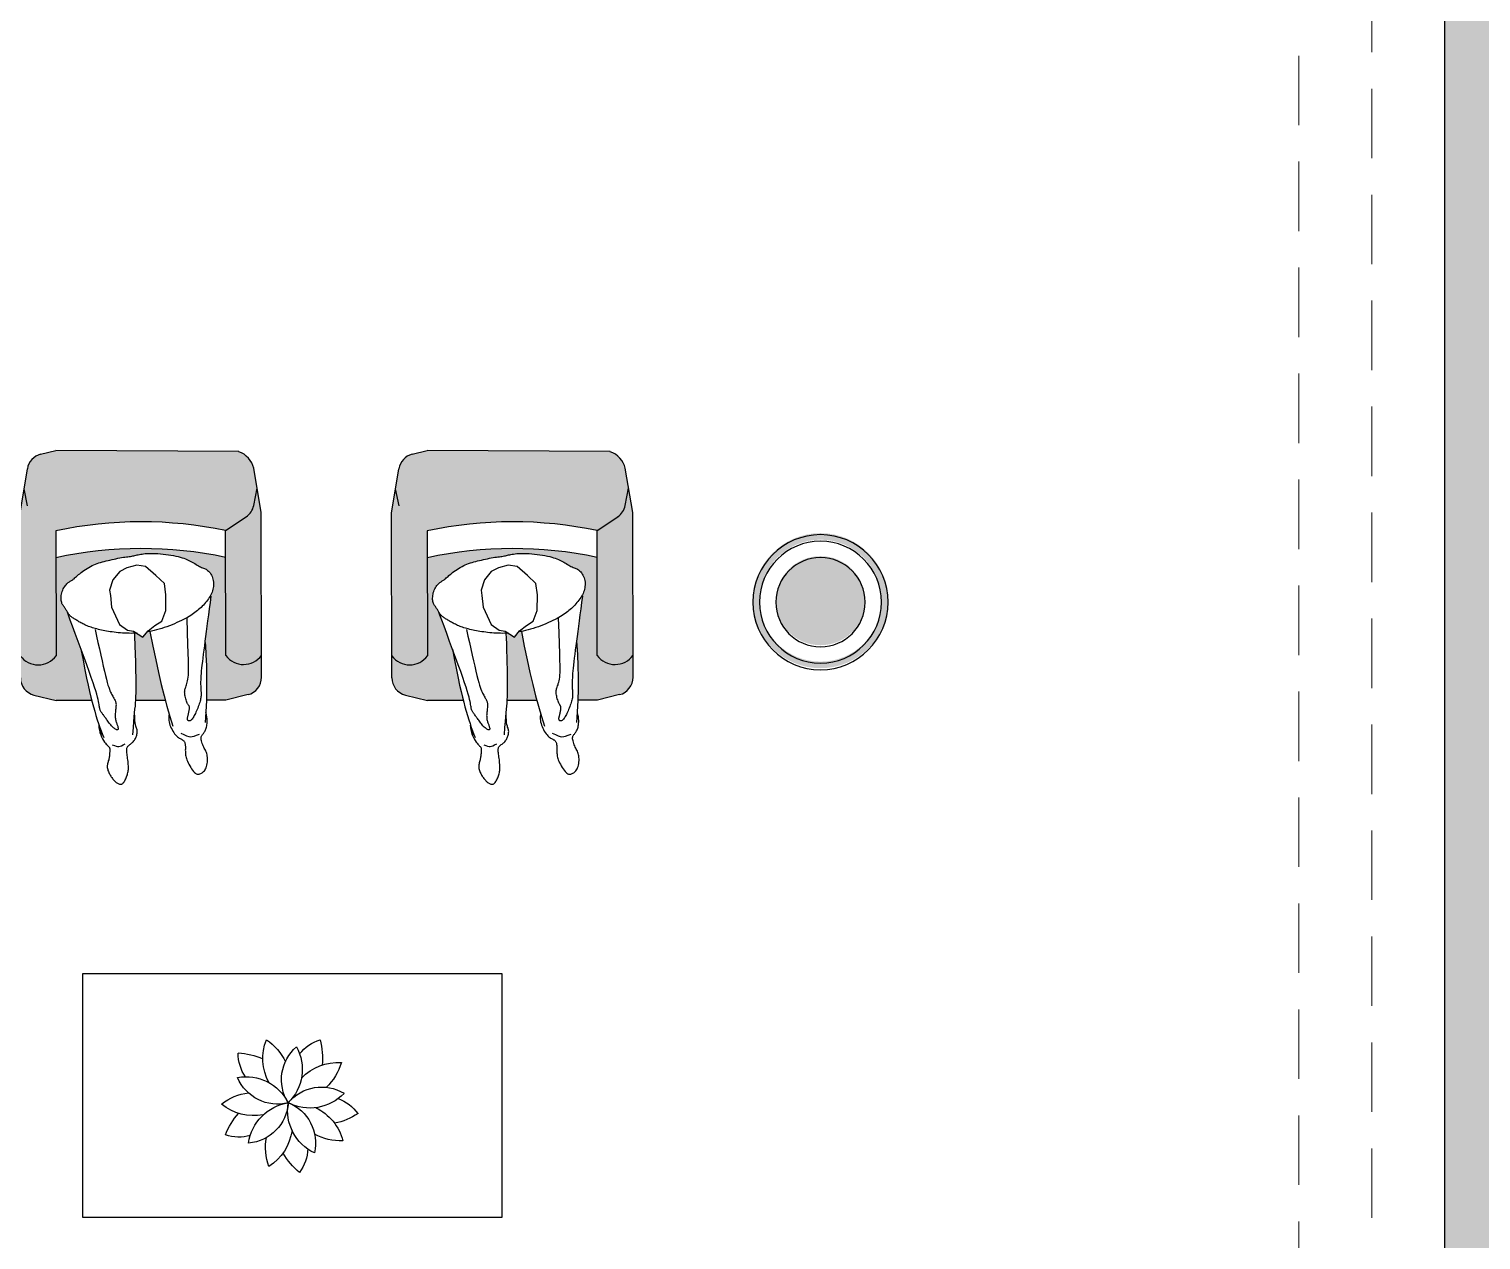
# Model space of a CAD drawing. Header units: inches. Extents: x 37.8 to 126.9, y 5.9 to 51.9.
# Drawn here: x 45.308 to 49.286, y 22.744 to 26.064 of the extents above; entities that cross this region are included whole.
import ezdxf

# ---------------------------------------------------------------- set-up
doc = ezdxf.new("R2010")
doc.units = ezdxf.units.IN
doc.header["$MEASUREMENT"] = 0
doc.linetypes.add('DASHED2', pattern=[9.525, 6.35, -3.175])
doc.layers.add('hatch', color=45, linetype='Continuous', lineweight=9)
doc.layers.add('LAYER1', color=8, linetype='Continuous', lineweight=9)
for name, color, linetype in [('khate kaf', 252, 'Continuous'), ('MOBL', 251, 'Continuous'), ('si', 15, 'Continuous')]:
    doc.layers.add(name, color=color, linetype=linetype)
doc.styles.add('ATT', font='TXT')

# ---------------------------------------------------------------- blocks, each defined once
blk = doc.blocks.new('02PMAN27')
at = {"color": 0, "linetype": 'ByBlock'}
for points in [[(3.72, 0.53), (3.71, 0.64), (3.69, 0.79), (3.67, 0.97), (3.65, 1.18), (3.62, 1.4), (3.59, 1.63), (3.56, 1.87), (3.52, 2.11), (3.47, 2.34), (3.42, 2.57), (3.37, 2.79), (3.32, 3), (3.26, 3.21), (3.21, 3.42), (3.15, 3.62), (3.09, 3.81), (3.03, 4), (2.97, 4.18), (2.92, 4.35), (2.86, 4.53), (2.8, 4.69), (2.74, 4.85), (2.68, 5.01), (2.61, 5.16), (2.55, 5.31), (2.48, 5.45), (2.41, 5.59), (2.35, 5.72), (2.28, 5.85), (2.21, 5.97), (2.13, 6.09), (2.06, 6.2), (1.99, 6.31), (1.92, 6.41), (1.85, 6.51), (1.78, 6.61), (1.72, 6.7), (1.65, 6.79), (1.58, 6.88), (1.52, 6.96), (1.45, 7.04), (1.39, 7.12), (1.33, 7.2), (1.27, 7.27), (1.21, 7.34), (1.15, 7.41), (1.09, 7.47), (1.03, 7.53), (0.97, 7.58), (0.91, 7.62), (0.85, 7.66), (0.79, 7.7), (0.72, 7.74), (0.66, 7.77), (0.59, 7.81), (0.53, 7.84), (0.46, 7.87), (0.38, 7.9), (0.31, 7.94), (0.24, 7.97), (0.16, 8.01), (0.09, 8.04), (0.02, 8.08), (-0.05, 8.11), (-0.12, 8.15), (-0.19, 8.19), (-0.26, 8.23), (-0.33, 8.26), (-0.41, 8.3), (-0.49, 8.32), (-0.59, 8.34), (-0.69, 8.36), (-0.81, 8.36), (-0.94, 8.36), (-1.08, 8.34), (-1.22, 8.32), (-1.37, 8.29), (-1.51, 8.25), (-1.66, 8.2), (-1.8, 8.14), (-1.93, 8.07), (-2.06, 7.99), (-2.17, 7.9), (-2.28, 7.81), (-2.38, 7.72), (-2.47, 7.63), (-2.55, 7.53), (-2.61, 7.45), (-2.67, 7.37), (-2.71, 7.29), (-2.75, 7.22), (-2.79, 7.14), (-2.82, 7.07), (-2.85, 7), (-2.89, 6.93), (-2.93, 6.85), (-2.98, 6.78), (-3.03, 6.69), (-3.1, 6.6), (-3.17, 6.5), (-3.24, 6.39), (-3.33, 6.28), (-3.41, 6.15), (-3.5, 6.01), (-3.6, 5.85), (-3.69, 5.68), (-3.79, 5.51), (-3.88, 5.32), (-3.98, 5.13), (-4.06, 4.94), (-4.15, 4.74), (-4.22, 4.55), (-4.28, 4.36), (-4.34, 4.17), (-4.38, 3.98), (-4.42, 3.78), (-4.46, 3.59), (-4.49, 3.39), (-4.52, 3.19), (-4.55, 2.98), (-4.57, 2.76), (-4.6, 2.54), (-4.63, 2.31), (-4.65, 2.09), (-4.67, 1.87), (-4.69, 1.65), (-4.71, 1.44), (-4.72, 1.24), (-4.73, 1.05), (-4.73, 0.87), (-4.74, 0.71), (-4.74, 0.55), (-4.74, 0.4), (-4.74, 0.26), (-4.75, 0.13), (-4.75, 0), (-4.76, -0.12), (-4.78, -0.24), (-4.79, -0.36), (-4.81, -0.48), (-4.82, -0.6), (-4.83, -0.74), (-4.85, -0.88), (-4.85, -1.03), (-4.85, -1.2), (-4.85, -1.38), (-4.84, -1.58), (-4.83, -1.78), (-4.8, -2.01), (-4.78, -2.24), (-4.74, -2.49), (-4.69, -2.75), (-4.64, -3.03), (-4.57, -3.31), (-4.5, -3.6), (-4.43, -3.88), (-4.35, -4.16), (-4.27, -4.43), (-4.19, -4.69), (-4.1, -4.93), (-4.02, -5.14), (-3.94, -5.34), (-3.86, -5.52), (-3.77, -5.68), (-3.69, -5.84), (-3.6, -5.98), (-3.51, -6.12), (-3.42, -6.25), (-3.32, -6.38), (-3.23, -6.51), (-3.13, -6.64), (-3.03, -6.77), (-2.94, -6.89), (-2.85, -7.01), (-2.77, -7.12), (-2.7, -7.24), (-2.64, -7.34), (-2.58, -7.44), (-2.53, -7.54), (-2.48, -7.63), (-2.43, -7.72), (-2.38, -7.8), (-2.31, -7.88), (-2.23, -7.96), (-2.14, -8.04), (-2.04, -8.12), (-1.92, -8.19), (-1.79, -8.25), (-1.65, -8.31), (-1.51, -8.36), (-1.36, -8.4), (-1.21, -8.43), (-1.05, -8.44), (-0.89, -8.45), (-0.73, -8.44), (-0.57, -8.42), (-0.41, -8.39), (-0.26, -8.35), (-0.1, -8.3), (0.05, -8.24), (0.2, -8.17), (0.34, -8.09), (0.48, -8), (0.62, -7.9), (0.75, -7.79), (0.88, -7.68), (1.01, -7.56), (1.13, -7.44), (1.25, -7.31), (1.37, -7.18), (1.49, -7.05), (1.6, -6.91), (1.71, -6.77), (1.82, -6.63), (1.92, -6.48), (2.02, -6.34), (2.11, -6.19), (2.2, -6.04), (2.29, -5.88), (2.38, -5.71), (2.46, -5.54), (2.54, -5.35), (2.63, -5.16), (2.71, -4.94), (2.8, -4.71), (2.89, -4.47), (2.98, -4.22), (3.06, -3.95), (3.15, -3.67), (3.23, -3.39), (3.31, -3.1), (3.38, -2.81), (3.44, -2.51), (3.5, -2.22), (3.55, -1.93), (3.6, -1.64), (3.63, -1.36), (3.66, -1.09), (3.68, -0.84), (3.69, -0.59)], [(2.77, 5.05), (3.5, 4.98), (4.23, 4.9), (4.94, 4.83), (5.63, 4.76), (6.27, 4.69), (6.88, 4.62), (7.43, 4.56), (7.91, 4.5), (8.33, 4.45), (8.69, 4.39), (8.99, 4.35), (9.24, 4.3), (9.45, 4.25), (9.63, 4.21), (9.78, 4.16), (9.92, 4.12), (10.04, 4.07), (10.16, 4.02), (10.27, 3.97), (10.38, 3.93), (10.48, 3.88), (10.57, 3.84), (10.66, 3.81), (10.75, 3.78), (10.83, 3.75), (10.91, 3.73), (10.99, 3.72), (11.07, 3.72), (11.16, 3.72), (11.24, 3.73), (11.34, 3.74), (11.44, 3.76), (11.55, 3.78), (11.66, 3.81), (11.78, 3.83), (11.91, 3.86), (12.03, 3.89), (12.16, 3.92), (12.28, 3.94), (12.4, 3.96), (12.52, 3.97), (12.62, 3.98), (12.73, 3.97), (12.83, 3.97), (12.93, 3.96), (13.02, 3.94), (13.11, 3.93), (13.2, 3.91), (13.28, 3.89), (13.36, 3.87), (13.44, 3.85), (13.52, 3.83), (13.59, 3.82), (13.66, 3.81), (13.72, 3.8), (13.78, 3.79), (13.83, 3.79), (13.88, 3.79), (13.92, 3.8), (13.95, 3.82), (13.97, 3.84), (13.98, 3.87), (13.98, 3.9), (13.97, 3.94), (13.96, 3.99), (13.93, 4.04), (13.89, 4.1), (13.84, 4.16), (13.78, 4.22), (13.72, 4.29), (13.64, 4.36), (13.55, 4.43), (13.46, 4.5), (13.36, 4.56), (13.25, 4.63), (13.14, 4.7), (13.03, 4.76), (12.92, 4.82), (12.81, 4.88), (12.71, 4.94), (12.61, 4.99), (12.52, 5.04), (12.43, 5.09), (12.35, 5.14), (12.27, 5.18), (12.19, 5.23), (12.12, 5.27), (12.05, 5.31), (11.98, 5.35), (11.91, 5.39), (11.85, 5.42), (11.78, 5.45), (11.71, 5.48), (11.64, 5.51), (11.57, 5.53), (11.5, 5.54), (11.43, 5.55), (11.34, 5.55), (11.25, 5.55), (11.13, 5.56), (11, 5.56), (10.84, 5.57), (10.65, 5.58), (10.42, 5.61), (10.16, 5.64), (9.84, 5.69), (9.47, 5.76), (9.04, 5.84), (8.54, 5.94), (7.96, 6.07), (7.29, 6.22), (6.53, 6.4), (5.68, 6.6), (4.77, 6.82), (3.85, 7.04), (2.95, 7.26), (2.13, 7.46), (1.43, 7.63), (0.89, 7.76), (0.55, 7.84)], [(4.73, 6.84), (5.96, 6.75), (7.03, 6.67), (7.95, 6.59), (8.76, 6.51), (9.47, 6.43), (10.09, 6.36), (10.65, 6.28), (11.18, 6.21), (11.68, 6.13), (12.16, 6.05), (12.63, 5.96), (13.07, 5.87), (13.49, 5.78), (13.9, 5.69), (14.29, 5.59), (14.66, 5.49)], [(13.23, 5.86), (13.5, 5.88), (13.77, 5.86), (14.04, 5.83), (14.3, 5.77), (14.55, 5.7), (14.77, 5.62), (14.98, 5.53), (15.15, 5.44), (15.29, 5.36), (15.41, 5.29), (15.5, 5.22), (15.57, 5.16), (15.63, 5.11), (15.68, 5.07), (15.72, 5.03), (15.77, 5.01), (15.82, 4.99), (15.87, 4.98), (15.93, 4.97), (16, 4.98), (16.07, 4.98), (16.14, 5), (16.22, 5.01), (16.3, 5.02), (16.38, 5.04), (16.47, 5.05), (16.57, 5.07), (16.66, 5.09), (16.76, 5.11), (16.86, 5.14), (16.95, 5.16), (17.05, 5.2), (17.15, 5.23), (17.25, 5.28), (17.35, 5.32), (17.45, 5.36), (17.55, 5.39), (17.65, 5.43), (17.75, 5.45), (17.86, 5.47), (17.96, 5.48), (18.07, 5.47), (18.18, 5.46), (18.29, 5.44), (18.4, 5.41), (18.51, 5.38), (18.62, 5.34), (18.73, 5.3), (18.83, 5.26), (18.93, 5.21), (19.03, 5.16), (19.12, 5.11), (19.21, 5.06), (19.3, 5.01), (19.39, 4.95), (19.47, 4.89), (19.54, 4.83), (19.62, 4.76), (19.69, 4.7), (19.75, 4.63), (19.8, 4.57), (19.85, 4.5), (19.89, 4.43), (19.92, 4.37), (19.94, 4.31), (19.95, 4.24), (19.96, 4.18), (19.95, 4.12), (19.92, 4.06), (19.89, 4), (19.84, 3.93), (19.79, 3.87), (19.71, 3.81), (19.63, 3.74), (19.54, 3.68), (19.44, 3.61), (19.33, 3.55), (19.22, 3.49), (19.11, 3.44), (19, 3.38), (18.89, 3.34), (18.78, 3.3), (18.67, 3.26), (18.56, 3.23), (18.44, 3.21), (18.31, 3.19), (18.18, 3.17), (18.04, 3.16), (17.88, 3.15), (17.72, 3.15), (17.56, 3.14), (17.39, 3.14), (17.22, 3.15), (17.06, 3.15), (16.9, 3.15), (16.75, 3.15), (16.62, 3.16), (16.49, 3.15), (16.38, 3.15), (16.28, 3.14), (16.19, 3.12), (16.1, 3.1), (16.03, 3.06), (15.96, 3.02), (15.9, 2.96), (15.85, 2.89), (15.8, 2.82), (15.75, 2.74), (15.7, 2.65), (15.65, 2.57), (15.6, 2.48), (15.54, 2.4), (15.48, 2.32), (15.41, 2.24), (15.33, 2.18), (15.26, 2.11), (15.17, 2.05), (15.09, 2), (14.99, 1.95), (14.9, 1.9), (14.81, 1.86), (14.71, 1.83), (14.61, 1.8), (14.51, 1.78), (14.41, 1.76), (14.32, 1.76), (14.22, 1.76), (14.13, 1.77), (14.04, 1.79), (13.94, 1.82), (13.81, 1.84), (13.64, 1.86), (13.43, 1.88), (13.15, 1.87), (12.79, 1.85), (12.34, 1.8)], [(13.33, 5.84), (14.3, 5.64)], [(15.56, 4.65), (15.67, 4.42), (15.75, 4.24), (15.8, 4.09), (15.82, 3.96), (15.81, 3.82), (15.77, 3.66), (15.7, 3.47), (15.6, 3.22)], [(14.73, 2.27), (13.95, 2.13), (13.3, 2), (12.78, 1.9), (12.34, 1.8), (11.96, 1.72), (11.63, 1.64), (11.3, 1.58), (10.96, 1.51), (10.59, 1.45), (10.18, 1.39), (9.75, 1.34), (9.3, 1.28), (8.84, 1.23), (8.37, 1.18), (7.91, 1.14), (7.46, 1.09), (7.03, 1.05), (6.6, 1.01), (6.18, 0.97), (5.74, 0.94), (5.28, 0.9), (4.8, 0.86), (4.27, 0.82), (3.69, 0.78)], [(3.69, -0.89), (5.34, -1.02), (6.86, -1.16), (8.28, -1.3), (9.61, -1.45), (10.86, -1.62), (12.05, -1.79), (13.19, -1.99), (14.3, -2.2)], [(12.96, -1.93), (13.06, -1.89), (13.18, -1.86), (13.31, -1.84), (13.46, -1.83), (13.61, -1.83), (13.78, -1.84), (13.95, -1.86), (14.13, -1.89), (14.31, -1.94), (14.48, -1.99), (14.66, -2.05), (14.83, -2.12), (14.99, -2.2), (15.14, -2.28), (15.28, -2.37), (15.4, -2.46), (15.5, -2.55), (15.59, -2.64), (15.66, -2.72), (15.73, -2.81), (15.78, -2.89), (15.83, -2.96), (15.88, -3.03), (15.92, -3.09), (15.97, -3.14), (16.03, -3.18), (16.09, -3.22), (16.15, -3.25), (16.22, -3.27), (16.3, -3.28), (16.37, -3.29), (16.46, -3.29), (16.55, -3.29), (16.64, -3.29), (16.74, -3.28), (16.85, -3.27), (16.95, -3.26), (17.06, -3.24), (17.17, -3.23), (17.28, -3.22), (17.39, -3.21), (17.5, -3.21), (17.61, -3.21), (17.73, -3.21), (17.86, -3.23), (17.99, -3.25), (18.14, -3.28), (18.3, -3.32), (18.47, -3.38), (18.65, -3.45), (18.83, -3.52), (19.02, -3.6), (19.19, -3.69), (19.35, -3.78), (19.5, -3.87), (19.62, -3.96), (19.71, -4.04), (19.78, -4.13), (19.83, -4.21), (19.85, -4.29), (19.86, -4.37), (19.85, -4.45), (19.84, -4.53), (19.81, -4.62), (19.78, -4.7), (19.74, -4.79), (19.69, -4.88), (19.63, -4.96), (19.56, -5.05), (19.47, -5.13), (19.37, -5.21), (19.25, -5.28), (19.12, -5.35), (18.97, -5.4), (18.8, -5.45), (18.64, -5.5), (18.46, -5.53), (18.29, -5.55), (18.13, -5.56), (17.97, -5.56), (17.83, -5.55), (17.7, -5.53), (17.57, -5.5), (17.45, -5.46), (17.33, -5.42), (17.21, -5.37), (17.09, -5.32), (16.96, -5.28), (16.83, -5.24), (16.69, -5.2), (16.54, -5.17), (16.4, -5.14), (16.27, -5.12), (16.14, -5.11), (16.02, -5.11), (15.91, -5.12), (15.82, -5.14), (15.75, -5.17), (15.68, -5.21), (15.63, -5.25), (15.58, -5.3), (15.53, -5.36), (15.48, -5.42), (15.42, -5.47), (15.36, -5.53), (15.29, -5.59), (15.21, -5.64), (15.12, -5.7), (15.03, -5.75), (14.93, -5.8), (14.82, -5.84), (14.7, -5.88), (14.57, -5.92), (14.43, -5.95), (14.28, -5.98), (14.11, -6), (13.92, -6.01), (13.72, -6.01), (13.49, -5.99), (13.23, -5.96)], [(15.15, -2.95), (15.35, -3.29), (15.5, -3.56), (15.6, -3.78), (15.66, -3.97), (15.67, -4.17), (15.65, -4.38), (15.59, -4.65), (15.5, -4.99)], [(0.62, -7.99), (1.31, -7.81), (1.99, -7.64), (2.63, -7.48), (3.25, -7.32), (3.84, -7.17), (4.41, -7.03), (4.95, -6.89), (5.46, -6.76), (5.95, -6.64), (6.41, -6.52), (6.85, -6.41), (7.26, -6.31), (7.64, -6.22), (8, -6.13), (8.33, -6.06), (8.63, -5.99), (8.91, -5.94), (9.17, -5.89), (9.4, -5.85), (9.61, -5.81), (9.8, -5.78), (9.97, -5.76), (10.12, -5.74), (10.26, -5.73), (10.38, -5.72), (10.49, -5.71), (10.59, -5.7), (10.68, -5.7), (10.76, -5.69), (10.84, -5.69), (10.92, -5.69), (11, -5.68), (11.08, -5.68), (11.17, -5.67), (11.26, -5.66), (11.35, -5.64), (11.45, -5.62), (11.56, -5.6), (11.67, -5.56), (11.8, -5.52), (11.92, -5.47), (12.06, -5.41), (12.2, -5.34), (12.34, -5.27), (12.49, -5.2), (12.63, -5.12), (12.77, -5.04), (12.91, -4.96), (13.05, -4.88), (13.18, -4.8), (13.3, -4.73), (13.41, -4.66), (13.52, -4.58), (13.61, -4.51), (13.69, -4.45), (13.77, -4.38), (13.82, -4.31), (13.87, -4.25), (13.9, -4.19), (13.92, -4.13), (13.93, -4.08), (13.93, -4.03), (13.93, -3.99), (13.91, -3.96), (13.9, -3.93), (13.87, -3.91), (13.84, -3.89), (13.81, -3.88), (13.77, -3.87), (13.74, -3.87), (13.7, -3.87), (13.66, -3.87), (13.63, -3.88), (13.6, -3.88), (13.56, -3.89), (13.52, -3.91), (13.48, -3.92), (13.43, -3.94), (13.38, -3.96), (13.32, -3.99), (13.25, -4.01), (13.17, -4.04), (13.08, -4.07), (12.99, -4.1), (12.9, -4.13), (12.82, -4.16), (12.73, -4.18), (12.65, -4.2), (12.58, -4.22), (12.52, -4.23), (12.47, -4.23), (12.42, -4.24), (12.38, -4.23), (12.34, -4.23), (12.31, -4.22), (12.29, -4.21), (12.26, -4.2), (12.24, -4.18), (12.22, -4.17), (12.19, -4.15), (12.15, -4.13), (12.1, -4.1), (12.04, -4.08), (11.96, -4.05), (11.86, -4.03), (11.74, -4), (11.61, -3.98), (11.47, -3.95), (11.33, -3.93), (11.19, -3.91), (11.06, -3.9), (10.93, -3.9), (10.82, -3.9), (10.72, -3.9), (10.63, -3.92), (10.54, -3.94), (10.45, -3.97), (10.37, -4), (10.28, -4.04), (10.19, -4.09), (10.08, -4.14), (9.97, -4.2), (9.84, -4.25), (9.69, -4.31), (9.53, -4.37), (9.35, -4.43), (9.15, -4.49), (8.92, -4.54), (8.66, -4.58), (8.33, -4.62), (7.89, -4.67), (7.31, -4.72), (6.54, -4.79), (5.54, -4.88), (4.27, -4.98), (2.7, -5.12)], [(5.46, -6.76), (5.87, -6.76), (6.96, -6.7), (8.15, -6.61), (9.4, -6.49), (10.67, -6.33), (11.93, -6.16), (13.16, -5.96), (14.3, -5.74)]]:
    blk.add_lwpolyline(points, dxfattribs=at)
blk.add_lwpolyline([(4.2, -0.06), (3.58, -0.71), (3.09, -1.52), (2.73, -2.32), (1.6, -2.89), (-0.1, -3.1), (-1.34, -3.08), (-2.32, -2.27), (-3.46, -1.26), (-3.71, -0.3), (-3.52, 0.8), (-3.23, 1.63), (-2.4, 2.47), (-1.34, 2.96), (-0.73, 2.94), (0.56, 2.96), (2.55, 2.32), (3.25, 1.52), (3.44, 0.87)], close=True, dxfattribs=at)
blk = doc.blocks.new('m1')
h = blk.add_hatch(color=254)
h.paths.add_polyline_path([(1.081, 0.3988), (0.5136, 0.7793), (0.459, 0.7985, 0.298595), (0.388, 0.7809), (0.2738, 0.6579), (-0.0196, 0.2125, 0.5), (0.0917, 0.1392), (0.3485, 0.5288, -0.105263), (0.8773, 0.1803), (0.9699, 0.1808, 0.198748), (1.0169, 0.2006), (1.0627, 0.2469), (1.0934, 0.3161, 0.252594)])
h.paths.add_polyline_path([(0.1829, 0.1089), (0.1834, 0.1088), (0.1905, 0.1389), (0.1976, 0.1694), (0.2041, 0.1974), (0.2097, 0.2214), (0.2141, 0.2398), (0.2173, 0.2526), (0.2173, 0.2547), (0.2174, 0.2574), (0.2175, 0.2601), (0.2176, 0.2629), (0.2177, 0.2656), (0.2178, 0.2684), (0.2178, 0.2711), (0.2177, 0.2738), (0.2176, 0.2765), (0.2174, 0.2791), (0.2174, 0.2818), (0.2174, 0.2845), (0.2177, 0.2874), (0.2182, 0.2904), (0.219, 0.2936), (0.2202, 0.297), (0.2219, 0.3007), (0.224, 0.3046), (0.2265, 0.3086), (0.2294, 0.3126), (0.2326, 0.3165), (0.236, 0.3204), (0.2398, 0.324), (0.2438, 0.3273), (0.248, 0.3302), (0.2524, 0.3328), (0.2568, 0.3351), (0.2612, 0.3369), (0.2655, 0.3385), (0.2697, 0.3398), (0.2736, 0.3407), (0.2773, 0.3414), (0.2806, 0.3418), (0.2837, 0.342), (0.2865, 0.3421), (0.2892, 0.342), (0.2918, 0.3419), (0.2945, 0.3418), (0.2973, 0.3418), (0.3002, 0.3419), (0.3033, 0.3422), (0.3068, 0.3426), (0.3105, 0.3431), (0.3146, 0.3438), (0.319, 0.3444), (0.3239, 0.3451), (0.3291, 0.3457), (0.3348, 0.3463), (0.341, 0.3468), (0.3475, 0.3471), (0.3544, 0.3474), (0.3614, 0.3474), (0.3686, 0.3473), (0.3758, 0.347), (0.383, 0.3465), (0.39, 0.3457), (0.3968, 0.3447), (0.4035, 0.3434), (0.41, 0.3419), (0.4165, 0.3401), (0.4229, 0.3382), (0.4294, 0.3361), (0.4361, 0.3339), (0.4429, 0.3315), (0.4499, 0.329), (0.457, 0.3264), (0.4642, 0.3238), (0.4714, 0.321), (0.4785, 0.3183), (0.4854, 0.3155), (0.492, 0.3128), (0.4983, 0.3101), (0.5042, 0.3075), (0.5096, 0.3049), (0.5147, 0.3025), (0.5195, 0.3001), (0.524, 0.2979), (0.5283, 0.2958), (0.5324, 0.2939), (0.5364, 0.2921), (0.5403, 0.2906), (0.5441, 0.2891), (0.5479, 0.2878), (0.5518, 0.2864), (0.5559, 0.2849), (0.5601, 0.2832), (0.5646, 0.2814), (0.5694, 0.2792), (0.5745, 0.2767), (0.5799, 0.2739), (0.5857, 0.2706), (0.5918, 0.2669), (0.5983, 0.2628), (0.605, 0.2583), (0.6119, 0.2533), (0.6192, 0.2479), (0.6267, 0.242), (0.6343, 0.2358), (0.6419, 0.2293), (0.6494, 0.2226), (0.6568, 0.2159), (0.6637, 0.2093), (0.6703, 0.2028), (0.6762, 0.1967), (0.6815, 0.1908), (0.6863, 0.1853), (0.6904, 0.1801), (0.6941, 0.175), (0.6975, 0.1701), (0.7005, 0.1653), (0.7033, 0.1604), (0.7059, 0.1556), (0.7084, 0.1506), (0.7109, 0.1457), (0.7133, 0.1407), (0.7156, 0.1358), (0.7179, 0.1311), (0.7202, 0.1266), (0.7225, 0.1224), (0.7247, 0.1185), (0.727, 0.115), (0.7292, 0.1119), (0.7314, 0.1089), (0.7334, 0.106), (0.7353, 0.1031), (0.7371, 0.1001), (0.7386, 0.0968), (0.7398, 0.0932), (0.7407, 0.0893), (0.7414, 0.0849), (0.7417, 0.0803), (0.7417, 0.0754), (0.7413, 0.0703), (0.7406, 0.0652), (0.7395, 0.06), (0.738, 0.0549), (0.7361, 0.0499), (0.7338, 0.045), (0.7312, 0.0402), (0.7282, 0.0357), (0.7249, 0.0313), (0.7213, 0.0271), (0.7173, 0.0232), (0.7131, 0.0196), (0.7087, 0.0162), (0.704, 0.0131), (0.6991, 0.0103), (0.6955, 0.0085), (0.6967, 0.0062), (0.6806, -0.0123), (0.6652, -0.0301), (0.6503, -0.0471), (0.6361, -0.0635), (0.6224, -0.0792), (0.6094, -0.0942), (0.5969, -0.1085), (0.5852, -0.122), (0.5785, -0.1345), (0.5601, -0.1668), (0.5391, -0.2014), (0.5162, -0.2374), (0.4921, -0.2738), (0.468, -0.3084), (0.5288, -0.3485), (0.6094, -0.3768, 0.344151), (0.6871, -0.3506), (0.7319, -0.2827, -0.5), (0.6205, -0.2093), (0.8223, 0.0968, 0.105263), (0.2935, 0.4453), (0.0917, 0.1392, -0.5), (-0.0196, 0.2125), (-0.0643, 0.1447, 0.344151), (-0.0578, 0.0629), (0, 0), (0.1111, -0.0732), (0.1153, -0.0613), (0.1226, -0.0411), (0.1312, -0.0185), (0.1412, 0.0071), (0.153, 0.0365), (0.1668, 0.0702)])
h.paths.add_polyline_path([(1.0253, 0.1626), (1.0627, 0.2469), (1.017, 0.2006, -0.199076), (0.9699, 0.1808), (0.8773, 0.1803), (0.6205, -0.2093, 0.5), (0.7319, -0.2827)])
h.paths.add_polyline_path([(0.3759, -0.1239), (0.3934, -0.0786), (0.4126, -0.0302), (0.434, 0.0223), (0.4323, 0.023), (0.4248, 0.0264), (0.4008, 0.0193), (0.3903, 0.0428), (0.387, 0.0449), (0.383, 0.0475), (0.3728, 0.0305), (0.3636, 0.0151), (0.355, 0.0009), (0.3468, -0.0124), (0.339, -0.0251), (0.3313, -0.0374), (0.3236, -0.0497), (0.3157, -0.0623), (0.3075, -0.0753), (0.299, -0.0885), (0.2903, -0.1019), (0.2817, -0.1151), (0.2731, -0.128), (0.2648, -0.1403), (0.2567, -0.1517), (0.2491, -0.1622), (0.2481, -0.1635), (0.3401, -0.2241), (0.3457, -0.2072), (0.36, -0.1667)], flags=17)
for p, q in [((0.1829, 0.1089), (0.1834, 0.1088)), ((0.6967, 0.0062), (0.6955, 0.0085))]:
    blk.add_line(p, q)
at = {"layer": 'si'}
for p, q in [((0.2738, 0.6579), (0.388, 0.7809)), ((0.459, 0.7985), (0.5136, 0.7793)), ((1.081, 0.3988), (0.5136, 0.7793)), ((0.3121, 0.6651), (0.3365, 0.7254)), ((-0.0643, 0.1447), (0.2738, 0.6579)), ((0.3485, 0.5288), (0.0917, 0.1392)), ((1.0253, 0.1626), (1.0934, 0.3161)), ((1.0169, 0.2006), (1.0627, 0.2469)), ((0.6205, -0.2093), (0.8773, 0.1803)), ((0.6871, -0.3506), (1.0253, 0.1626)), ((0.8773, 0.1803), (0.9699, 0.1808)), ((-0.0578, 0.0629), (0, 0)), ((0.1111, -0.0732), (0, 0)), ((0.3401, -0.2241), (0.2482, -0.1636)), ((0.5288, -0.3485), (0.468, -0.3084)), ((0.6094, -0.3768), (0.5288, -0.3485))]:
    blk.add_line(p, q, dxfattribs=at)
for centre, radius, start, end in [((0.4369, 0.7356), 0.0667, 70.6516, 137.1531), ((-0.2056, -0.8875), 1.5208, 44.5974, 68.6334), ((-0.2606, -0.971), 1.5208, 44.5974, 68.6334), ((1.0106, 0.3459), 0.088, 340.189, 36.8931), ((0.0636, 0.2176), 0.0833, 183.4853, 289.7455), ((0.9695, 0.2475), 0.0667, 270.3055, 315.3055), ((-0.0087, 0.108), 0.0667, 146.6154, 222.5791), ((0.7037, -0.2043), 0.0833, 183.4853, 289.7455), ((0.6315, -0.3139), 0.0667, 250.6516, 326.6154)]:
    blk.add_arc(centre, radius, start, end, dxfattribs=at)
at = {"layer": 'si', "xscale": -0.0340446982523213, "yscale": 0.0340446982525009, "zscale": 0.034044698252349, "rotation": 63.18556336123377}
blk.add_blockref('02PMAN27', (0.4635, 0.1477), dxfattribs=at)
blk = doc.blocks.new('12PPLT03')
at = {"color": 0, "linetype": 'ByBlock'}
for centre, radius, start, end in [((0.333, 0.25), 0.417, 143.1301, 173.4932), ((-0.292, 0.25), 0.384, 351.1324, 40.6013), ((0.428, -0.003), 0.518, 112.2105, 133.3514), ((-0.073, 0.37), 0.323, 345.5086, 19.2476), ((-0.374, 0.045), 0.323, 57.5086, 91.2476), ((0.135, 0.406), 0.518, 184.2105, 205.3514), ((0.152, 0.32), 0.354, 170.7761, 244.5159), ((-0.318, 0.073), 0.327, 347.0447, 68.2473), ((-0.029, 0.325), 0.327, 275.0447, 356.2473), ((0.351, -0.046), 0.354, 98.7761, 172.5159), ((-0.328, -0.2), 0.384, 63.1324, 112.6013), ((-0.135, 0.394), 0.417, 215.1301, 245.4932), ((0.148, 0.355), 0.384, 279.1324, 328.6013), ((0.341, -0.24), 0.417, 71.1301, 101.4931), ((-0.168, -0.28), 0.327, 59.0447, 140.2473), ((-0.257, 0.244), 0.354, 242.7761, 316.5159), ((-0.311, -0.169), 0.354, 314.7761, 28.5159), ((0.065, -0.348), 0.354, 26.7761, 100.5159), ((0.3, 0.128), 0.327, 203.0447, 284.2473), ((0.129, -0.408), 0.518, 40.2105, 61.3514), ((-0.159, -0.342), 0.323, 129.5086, 163.2476), ((0.089, -0.374), 0.384, 135.1324, 184.6013), ((0.214, -0.246), 0.327, 131.0447, 212.2473), ((0.329, 0.183), 0.323, 273.5086, 307.2476), ((0.383, -0.031), 0.384, 207.1324, 256.6013), ((-0.123, -0.398), 0.417, 359.1301, 29.4931), ((-0.344, 0.254), 0.518, 256.2105, 277.3514), ((-0.417, -0.006), 0.417, 287.1301, 317.4932), ((0.276, -0.256), 0.323, 201.5086, 235.2476), ((-0.348, -0.249), 0.518, 328.2105, 349.3514)]:
    blk.add_arc(centre, radius, start, end, dxfattribs=at)
at = {"color": 0, "linetype": 'ByBlock', "style": 'ATT'}
for tag, p, flags in [('ITEM', (0, -2.25), 3), ('ROOM_NUMBER', (0, -3.583), 1)]:
    blk.add_attdef(tag, p, '', height=1, dxfattribs=dict(at, flags=flags))
blk = doc.blocks.new('mizk')
at = {"layer": 'hatch'}
h = blk.add_hatch(color=254, dxfattribs=at)
h.paths.add_polyline_path([(-421.4028, -282.0079, 1), (-421.8142, -282.0079, 1)])
h.paths.add_polyline_path([(-421.4228, -282.0079, 1), (-421.7942, -282.0079, 1)], flags=16)
h.paths.add_polyline_path([(-421.4728, -282.0079, 1), (-421.7442, -282.0079, 1)], flags=0)
at = {"layer": 'MOBL'}
for radius in [0.2057, 0.1857, 0.1357]:
    blk.add_circle((-421.6038, -282.0079), radius, dxfattribs=at)
blk = doc.blocks.new('A$C31920F50')
at = {"layer": 'MOBL'}
blk.add_lwpolyline([(1.54, 2.1744), (1.54, 1.5053), (2.6879, 1.5053), (2.6879, 2.1744)], close=True, dxfattribs=at)
at = {"layer": 'khate kaf', "xscale": 0.9000000000000002, "yscale": 0.9000000000000002, "zscale": 0.9000000000000002, "rotation": 90.00000000000001}
blk.add_blockref('mizk', (-250.2458, 379.9312), dxfattribs=at)
at = {"layer": 'MOBL'}
for name, p, xscale, yscale, zscale, rotation in [('12PPLT03', (2.1028, 1.86), 0.3651525287633334, 0.3651525287633334, 0.3651525287633334, 88.83033295421215), ('m1', (1.4667, 0.7574), -0.7343999999997958, 0.7343999999998234, 0.7343999999999035, 146.5138840840613), ('m1', (2.4847, 0.7574), -0.7343999999997958, 0.7343999999998234, 0.7343999999999035, 146.5138840840613)]:
    blk.add_blockref(name, p, dxfattribs=dict(at, xscale=xscale, yscale=yscale, zscale=zscale, rotation=rotation))

msp = doc.modelspace()

# ---------------------------------------------------------------- hatches: boundary and pattern name
h = msp.add_hatch(color=5)
h.dxf.hatch_style = 1
h.paths.add_polyline_path([(43.98718, 43.7563), (43.78718, 43.7563), (43.78718, 20.7563), (44.92448, 20.7563), (44.92448, 20.9563), (43.98718, 20.9563), (43.98718, 32.05379), (45.50225, 32.05379), (45.50225, 31.55379), (45.93166, 31.55379), (45.93166, 32.05379), (47.28718, 32.05379), (47.28718, 32.75379), (47.18718, 32.75379), (47.18718, 32.15379), (45.78718, 32.15379), (45.78718, 33.55379), (47.28718, 33.55379), (47.28718, 34.25379), (47.18718, 34.25379), (46.89681, 34.25379), (46.89681, 34.15379), (47.18718, 34.15379), (47.18718, 33.65379), (44.78704, 33.6538), (44.78704, 33.5538), (45.68718, 33.55379), (45.68718, 32.15379), (43.98718, 32.15379)])
h.paths.add_polyline_path([(45.57725, 32.05379), (45.85666, 32.05379), (45.85666, 31.87879), (45.57725, 31.87879)], flags=16)
h.paths.add_polyline_path([(45.57725, 31.82879), (45.85666, 31.82879), (45.85666, 31.62879), (45.57725, 31.62879)], flags=16)
h.paths.add_polyline_path([(49.38718, 32.10546), (49.18718, 32.10546), (49.18718, 20.9563), (47.82784, 20.9563), (47.82784, 20.7563), (48.26892, 20.7563), (48.26892, 20.6163), (50.77497, 20.6163), (50.77497, 20.7563), (49.38718, 20.7563)])
h.paths.add_polyline_path([(56.87882, 21.9563), (56.67882, 21.9563), (56.67882, 20.7563), (54.82718, 20.7563), (54.82718, 25.2063), (54.72718, 25.2063), (54.72718, 20.6163), (56.87882, 20.6163)])
h.paths.add_polyline_path([(59.02718, 29.39546), (58.82718, 29.39546), (58.82718, 25.4563), (57.72718, 25.4563), (57.72718, 26.50546), (55.82718, 26.50546), (55.82718, 26.40546), (57.62718, 26.40546), (57.62718, 25.0563), (55.92718, 25.0563), (55.92718, 25.60546), (55.82718, 25.60546), (55.82718, 24.9563), (58.82718, 24.9563), (58.82718, 22.88769), (58.82718, 20.6163), (58.82882, 20.6163), (59.02718, 20.6163)])
h.paths.add_polyline_path([(58.82718, 25.3563), (58.82718, 25.0563), (57.72718, 25.0563), (57.72718, 25.3563)], flags=16)
h.paths.add_polyline_path([(57.08718, 33.60463), (54.78034, 33.60463), (54.78034, 33.6005), (54.01111, 33.6005), (52.62718, 33.60463), (52.62718, 33.40463), (52.62718, 33.30546), (52.82718, 33.30546), (52.82718, 33.40463), (56.88718, 33.40463), (56.88718, 29.50546), (53.78718, 29.50546), (53.78718, 31.60546), (53.58718, 31.60546), (53.37895, 31.60546), (53.37895, 31.40546), (53.58718, 31.40546), (53.58718, 29.50546), (52.18718, 29.50546), (52.18718, 31.40546), (52.40808, 31.40546), (52.40808, 31.60546), (52.18718, 31.60546), (50.58718, 31.60546), (50.58718, 30.30546), (50.68718, 30.30546), (50.68718, 31.40546), (51.98718, 31.40546), (51.98718, 29.50546), (50.58718, 29.50546), (50.58718, 29.40546), (50.58718, 28.81851), (50.58718, 28.435), (50.98718, 28.435), (50.98718, 29.40546), (51.78748, 29.40546), (51.78748, 29.30561), (54.72718, 29.30546), (54.72718, 27.30546), (54.32718, 27.30546), (54.32718, 26.80546), (54.72718, 26.80546), (54.72718, 26.40546), (54.82718, 26.40546), (54.82718, 29.30546), (57.08718, 29.30546)])
h.paths.add_polyline_path([(54.72718, 27.20546), (54.72718, 26.90546), (54.42718, 26.90546), (54.42718, 27.20546)], flags=16)
h.paths.add_polyline_path([(50.88718, 29.40546), (50.88718, 28.535), (50.68718, 28.535), (50.68718, 29.40546)], flags=16)
h.paths.add_polyline_path([(57.08718, 35.50463), (55.82718, 35.50463), (55.82718, 38.18925), (55.72718, 38.18925), (55.72718, 36.90463), (55.16969, 36.90463), (55.16969, 36.40463), (55.72718, 36.40463), (55.72718, 33.60463), (55.92718, 33.60463), (55.92718, 35.30463), (57.08718, 35.30463)])
h.paths.add_polyline_path([(55.72718, 36.50463), (55.54844, 36.50463), (55.54844, 36.80463), (55.72718, 36.80463)], flags=16)
h.paths.add_polyline_path([(55.44844, 36.50463), (55.26969, 36.50463), (55.26969, 36.80463), (55.44844, 36.80463)], flags=16)
h.paths.add_polyline_path([(51.42718, 41.8563), (49.99718, 41.8563), (49.99718, 43.7563), (49.79718, 43.7563), (49.79718, 41.6563), (50.17189, 41.6563), (51.22718, 41.6563), (51.22718, 39.62769), (51.22718, 39.58769), (51.22718, 36.40423), (48.58718, 36.40423), (48.58718, 37.00423), (48.48718, 37.00423), (48.48718, 36.30423), (50.92718, 36.30423), (50.92718, 34.90546), (48.58718, 34.90546), (48.58718, 35.50423), (48.48718, 35.50423), (48.48718, 34.70546), (48.98718, 34.70546), (48.98718, 33.30546), (51.42718, 33.30546), (51.42718, 33.90546), (51.32718, 33.90546), (51.32718, 33.50546), (49.18718, 33.50546), (49.18718, 34.70546), (51.42718, 34.70546), (51.42718, 34.90546), (51.42718, 35.6125), (51.02747, 35.6125), (51.02747, 36.31189), (51.42718, 36.31189)])
h.paths.add_polyline_path([(51.32718, 35.5125), (51.32718, 34.90738), (51.02747, 34.91312), (51.02747, 35.5125)], flags=16)
h.paths.add_polyline_path([(59.02718, 43.7563), (57.47776, 43.7563), (57.47776, 43.5563), (57.77189, 43.5563), (58.82718, 43.5563), (58.82718, 41.52769), (58.82718, 41.48769), (58.82718, 39.65379), (56.82718, 39.65379), (56.82718, 39.00463), (57.17718, 39.00463), (57.17718, 39.55379), (58.82718, 39.55379), (58.82718, 38.20463), (56.82718, 38.20463), (56.82718, 38.10463), (58.82718, 38.10463), (58.82718, 35.39706), (59.02718, 35.39706)])
h.paths.add_polyline_path([(57.07718, 39.10463), (56.92718, 39.10463), (56.92718, 39.55379), (57.07718, 39.55379)], flags=16)

# ---------------------------------------------------------------- linework, layer by layer
msp.add_line((49.18718, 20.9563), (49.18718, 32.10546))
at = {"layer": 'LAYER1', "linetype": 'DASHED2', "ltscale": 0.03}
for points in [[(44.18718, 28.80546), (48.98718, 28.80546), (48.98718, 21.1563), (44.18718, 21.1563)], [(44.38718, 28.60546), (48.78718, 28.60546), (48.78718, 21.3563), (44.38718, 21.3563)]]:
    msp.add_lwpolyline(points, close=True, dxfattribs=at)

# ---------------------------------------------------------------- block references
at = {"xscale": -1, "rotation": 180}
msp.add_blockref('A$C31920F50', (43.91526, 24.98061), dxfattribs=at)

doc.saveas('drawing.dxf')
